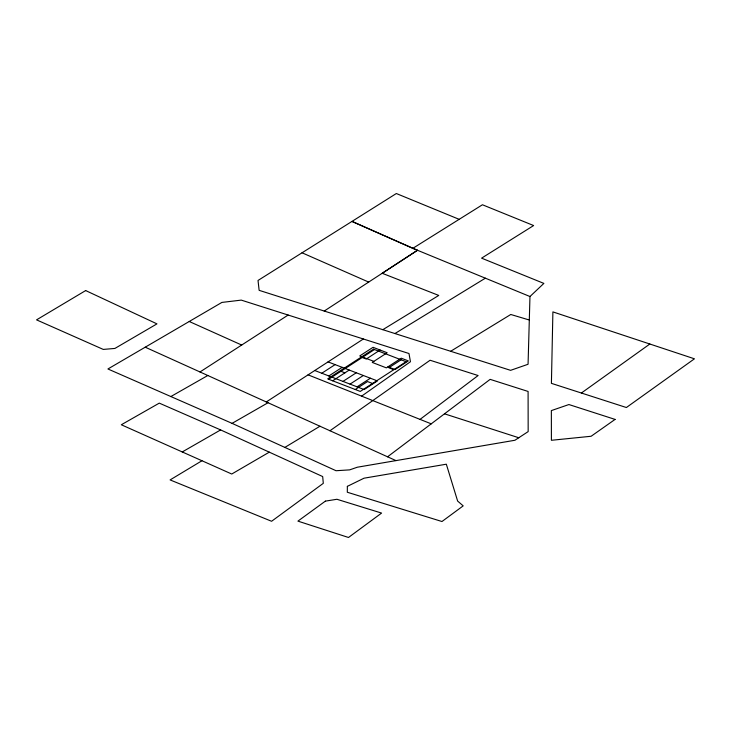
<?xml version="1.0" encoding="UTF-8"?>
<svg xmlns="http://www.w3.org/2000/svg" width="731" height="731" viewBox="0 0 731 731"><rect width="100%" height="100%" fill="white"/><g stroke="black" fill="none" stroke-linecap="round" stroke-linejoin="round"><path stroke-width="1.1" d="M529.308 320.014L529.966 296.521L543.873 283.4L481.583 258.153L533.63 225.55L482.442 204.762L412.814 248.348L351.986 221.411L258.025 280.457L259.13 290.335L510.585 370.343L528.065 364.266L529.308 320.014L510.777 314.485L450.68 351.273M420.042 419.384L478.111 375.533L430.084 360.246L329.955 430.76M387.558 456.802L490.145 379.362L528.093 391.45L528.166 431.601L514.926 440.263L357.331 467.219L349.656 469.869L336.032 470.727L232.074 423.359L107.923 368.981L221.886 302.424L241.257 300.112L408.985 353.521L410.456 361.735L361.607 396.138M581.392 393.013L649.841 344.018L694.45 358.811L626.385 407.523L551.412 383.355L552.892 311.89L649.841 344.018M459.169 219.337L396.33 193.523L351.986 221.411L417.483 250.276L382.203 273.284L438.755 295.434L382.834 329.681M324.226 311.05L417.483 250.276M266.285 401.949L363.362 338.992M321.804 373.239L335.109 364.614M328.859 375.962L342.163 367.337M328.648 379.252L374.482 349.528M332.678 380.805L349.217 370.05M380.102 350.03L366.24 359.04L362.21 357.486M342.976 381.399L356.28 372.773M350.03 384.122L363.334 375.496M357.084 386.845L370.389 378.219M355.266 389.504L367.538 381.555L372.527 383.473M401.091 359.789L388.819 367.748L393.808 369.667M199.992 371.969L288.142 315.043M394.95 333.537L485.357 278.182M284.871 447.409L319.968 426.228M201.957 460.74L170.095 479.92L271.585 521.276L323.303 483.337L322.691 476.566L220.634 429.919L159.285 403.128L121.319 424.757L231.745 474.026L269.3 452.151M182.257 451.941L220.634 429.919M232.074 423.359L268.021 402.744M170.789 396.586L207.814 375.496M444.494 413.819L518.782 437.75M373.852 361.379L359.743 355.933L373.048 347.307L387.156 352.753L372.243 362.421L386.352 367.867L401.273 358.19L408.327 360.913L395.023 369.539L387.969 366.816M328.055 361.891L377.443 380.933L364.139 389.559L314.75 370.516M340.92 371.293L344.959 372.847M308.08 374.848L431.244 423.843M412.814 248.348L529.966 296.521M302.04 252.789L368.68 282.084M189.247 321.494L241.696 345.041M145.241 347.198L395.983 460.612M347.353 486.353L347.316 492.246L441.972 521.523L463.189 505.87L457.633 501.064L446.33 464.203L364.038 478.193L347.353 486.353M325.386 501.128L297.919 521.121L348.495 537.477L381.591 513.08L336.918 499.273L325.386 501.128M615.073 419.411L591.123 436.261L551.402 440.29L551.357 410.594L568.91 404.545L615.073 419.411M373.523 349.162L327.689 378.877L360.255 391.432L406.08 361.717L373.523 349.162M85.673 290.563L36.55 319.867L103.272 349.418L114.913 348.431L156.964 323.87L85.673 290.563"/></g></svg>
